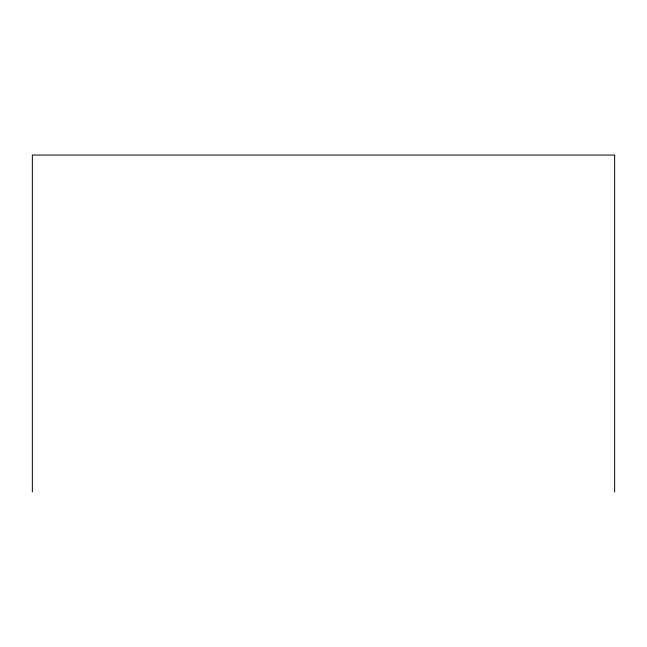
<?xml version="1.0" encoding="UTF-8"?>
<svg xmlns="http://www.w3.org/2000/svg" width="647" height="647" viewBox="0 0 647 647"><rect width="100%" height="100%" fill="white"/><g stroke="black" fill="none" stroke-linecap="round" stroke-linejoin="round"><path stroke-width="0.97" d="M614.65 491.955L614.65 155.045L32.35 155.045L32.35 491.955"/></g></svg>
